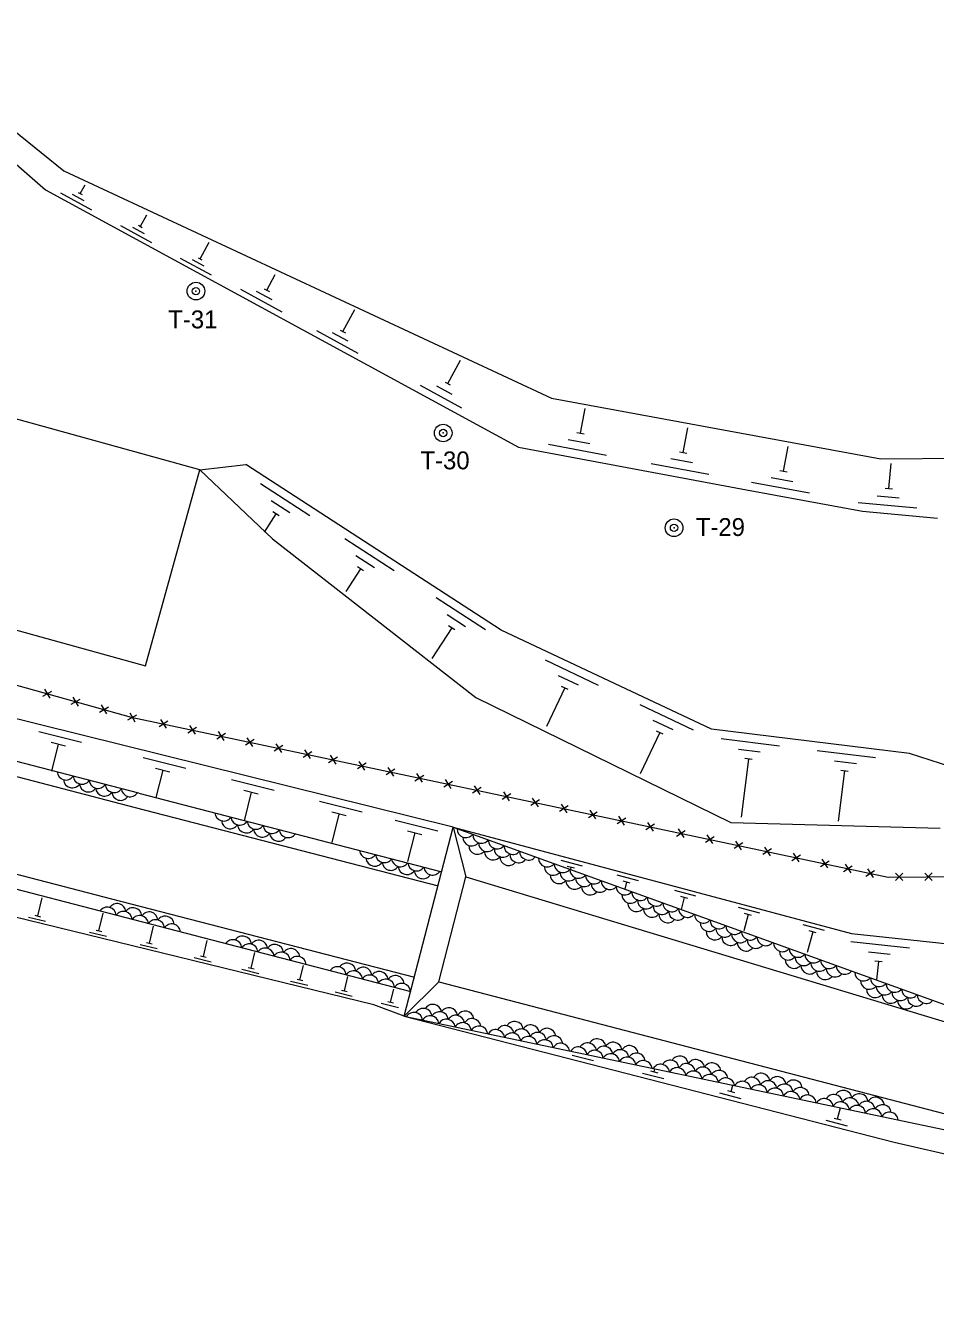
# Model space of a CAD drawing. Units: millimetres, scale not verified. Extents: x 56189 to 355068, y 31537 to 257017.
# Drawn here: x 134780 to 165695, y 32217 to 76165 of the extents above; entities that cross this region are included whole.
import ezdxf
from ezdxf.enums import TextEntityAlignment as Align

# ---------------------------------------------------------------- set-up
doc = ezdxf.new("R2010")
doc.units = ezdxf.units.MM
doc.header["$LTSCALE"] = 500
doc.header["$PDMODE"] = 32
doc.header["$PDSIZE"] = 250
doc.layers.add('0平面図-0通り芯', color=3, linetype='Continuous', lineweight=13)
doc.styles.add('MS-ゴシック-5.0-1.0', font='')
doc.styles.get('MS-ゴシック-5.0-1.0').set_extended_font_data('MS-ゴシック-5.0-1.0')

msp = doc.modelspace()

# ---------------------------------------------------------------- linework, layer by layer
at = {"layer": '0平面図-0通り芯'}
for p, q in [((96681.3, 103019.4), (136076.2, 71231)), ((132119.4, 73482.5), (135446.7, 70590.4)), ((136076.2, 71231), (152654.3, 63501.3)), ((135446.7, 70590.4), (151525.7, 61840.4)), ((140693.2, 61063.1), (124471.2, 65554.2)), ((152654.3, 63501.3), (163848.7, 61439.9)), ((151525.7, 61840.4), (159285.7, 60384.1)), ((163848.7, 61439.9), (175278.2, 61539.7)), ((140693.2, 61063.1), (142259.5, 61251.5)), ((150945, 55612.1), (142259.5, 61251.5)), ((163848.7, 61439.9), (168166.5, 61477.6)), ((138847.3, 54395.5), (140693.2, 61063.1)), ((140693.2, 61063.1), (143170.6, 58719.4)), ((159285.7, 60384.1), (163229.2, 59656.5)), ((163229.2, 59656.5), (165771.3, 59424.7)), ((122625.2, 58886.6), (138847.3, 54395.5)), ((143170.6, 58719.4), (150076, 53318.4)), ((138622.2, 50066.5), (111261.3, 57192.1)), ((122141.1, 57151.2), (138366.6, 52659.1)), ((111129.1, 56709.8), (138497.4, 49582.3)), ((158086.7, 52245.3), (150945, 55612.1)), ((110321, 53606.6), (137689.2, 46479.1)), ((150076, 53318.4), (158749.4, 49076)), ((110192.6, 53123.3), (137564.4, 45994.9)), ((149310.7, 48908.4), (133187.9, 52917.1)), ((138366.6, 52659.1), (164099.8, 47217.6)), ((164825.2, 51415.1), (158086.7, 52245.3)), ((166226.3, 50965.4), (164825.2, 51415.1)), ((138622.2, 50066.5), (148920, 47399.8)), ((138493.1, 49583.4), (148794.6, 46915.7)), ((147647.3, 42485.1), (149310.7, 48908.4)), ((149310.7, 48908.4), (149740.9, 47221.1)), ((149310.7, 48908.4), (167135, 42481.1)), ((149310.7, 48908.4), (162846.5, 45301.6)), ((158749.4, 49076), (165863.3, 48884)), ((146611, 42873.8), (127010.6, 47655.9)), ((148817.4, 43655.1), (149740.8, 47221.2)), ((149740.9, 47221.1), (167045.6, 41989.2)), ((164099.8, 47217.6), (167782.6, 47249.7)), ((137689.2, 46479.1), (147990.8, 43811.4)), ((137564.4, 45994.9), (147865.4, 43327.4)), ((162846.5, 45301.6), (169456.9, 44597.2)), ((147647.3, 42485.1), (148817.4, 43655.1)), ((148817.4, 43655.1), (166509.8, 39037.4)), ((147647.5, 42485.9), (146611, 42873.8)), ((147647.3, 42485.1), (166420.5, 38545.4)), ((147647.3, 42485.1), (164305.5, 38202.1)), ((164305.5, 38202.1), (190001.6, 32216.7))]:
    msp.add_line(p, q, dxfattribs=at)
at = {"layer": '0平面図-0通り芯', "color": 4}
for p, q in [((136628.6, 70459.6), (136793.9, 70763.3)), ((135958.2, 70482.9), (137012.2, 69909.3)), ((136359.3, 70435.4), (136754.6, 70220.3)), ((136562.8, 70495.4), (136694.5, 70423.8)), ((138673.3, 69346.9), (138888.4, 69742.2)), ((138002.9, 69370.2), (139056.9, 68796.6)), ((138404, 69322.7), (138799.2, 69107.6)), ((138607.5, 69382.7), (138739.2, 69311)), ((140701.3, 68243.3), (141011.4, 68813.1)), ((140030.9, 68266.6), (141084.9, 67693)), ((140432, 68219.1), (140827.2, 68004)), ((140635.5, 68279.1), (140767.2, 68207.4)), ((142974.4, 67177.1), (143261.2, 67704.1)), ((142080.5, 67208.1), (143485.9, 66443.3)), ((142615.3, 67144.8), (143142.3, 66858)), ((142886.6, 67224.9), (143062.2, 67129.3)), ((145559.3, 65770.4), (145966.1, 66517.9)), ((144665.4, 65801.4), (146070.8, 65036.6)), ((145200.2, 65738.1), (145727.2, 65451.3)), ((145471.5, 65818.2), (145647.1, 65722.6)), ((149123.7, 64001.4), (149553.2, 64790.5)), ((148182.1, 63944.6), (149587.4, 63179.8)), ((148740.7, 63925.2), (149267.8, 63638.4)), ((149035.9, 64049.2), (149211.6, 63953.6)), ((153640.2, 62313.5), (153797.9, 63153.9)), ((157126, 61659.3), (157283.7, 62499.7)), ((153219, 62102.6), (153956.2, 61964.2)), ((153517.3, 62336.6), (153763, 62290.5)), ((152552.2, 61937.8), (154517.9, 61568.9)), ((157003.1, 61682.4), (157248.9, 61636.3)), ((160541.3, 61021.8), (160696.4, 61862.7)), ((156038, 61283.6), (158003.7, 60914.7)), ((156704.9, 61448.4), (157442, 61310.1)), ((164124.2, 60433.4), (164201.9, 61284.9)), ((160120.8, 60809.6), (160858.4, 60673.5)), ((160418.4, 61044.5), (160664.2, 60999.2)), ((144431.6, 59501.4), (142754.1, 60590.6)), ((159454.5, 60642.8), (161421.3, 60279.9)), ((163999.7, 60444.8), (164248.7, 60422.1)), ((143752.2, 59602.8), (143123.1, 60011.2)), ((163076.6, 59956.6), (165068.3, 59774.9)), ((163724.9, 60183.6), (164471.8, 60115.5)), ((143282.4, 59567.9), (142879.4, 58947.2)), ((143387.3, 59499.9), (143177.6, 59636)), ((147307.8, 57633.9), (145630.4, 58723.1)), ((146628.4, 57735.3), (145999.4, 58143.7)), ((146158.7, 57700.4), (145658.8, 56930.6)), ((146263.5, 57632.4), (146053.8, 57768.5)), ((150407.6, 55621.3), (148730.2, 56710.4)), ((149728.2, 55722.6), (149099.2, 56131)), ((149258.5, 55687.8), (148585.5, 54651.3)), ((149363.3, 55619.7), (149153.7, 55755.8)), ((154254.2, 53737), (152445.1, 54589.8)), ((153567.3, 53745.7), (152889, 54065.5)), ((153106.6, 53647.8), (152486.1, 52331.6)), ((153219.7, 53594.5), (152993.5, 53701.1)), ((135352.2, 53364), (135659.9, 53538.2)), ((135418.9, 53604.9), (135593.2, 53297.3)), ((136316, 53097.2), (136623.6, 53271.4)), ((136382.7, 53338.1), (136556.9, 53030.4)), ((137279.7, 52830.3), (137587.4, 53004.6)), ((137346.4, 53071.3), (137520.6, 52763.6)), ((138243.5, 52563.5), (138551.1, 52737.8)), ((138310.2, 52804.5), (138484.4, 52496.8)), ((157478.2, 52217.1), (155669.2, 53069.9)), ((139311.3, 52331.6), (139607.6, 52524.5)), ((139363, 52576.2), (139555.9, 52279.9)), ((140289.7, 52124.7), (140586, 52317.6)), ((140341.4, 52369.3), (140534.3, 52073)), ((156791.4, 52225.8), (156113, 52545.6)), ((136671.7, 51793.2), (135216.1, 52155.2)), ((141268, 51917.8), (141564.4, 52110.7)), ((141319.8, 52162.4), (141512.6, 51866.1)), ((142246.4, 51710.9), (142542.7, 51903.8)), ((142298.1, 51955.5), (142491, 51659.2)), ((156330.6, 52127.9), (155668.5, 50723.3)), ((156443.7, 52074.6), (156217.6, 52181.2)), ((160406.5, 51672.3), (158421.5, 51916.9)), ((136126.2, 51671.3), (135641, 51791.9)), ((135883.6, 51731.6), (135657, 50820.3)), ((143224.8, 51504.1), (143521.1, 51696.9)), ((143276.5, 51748.7), (143469.4, 51452.3)), ((144203.1, 51297.2), (144499.5, 51490)), ((144254.9, 51541.8), (144447.7, 51245.4)), ((159751.3, 51465.9), (159007, 51557.6)), ((163671.3, 51270.1), (161686.3, 51514.7)), ((140220.5, 50910.9), (138764.8, 51272.8)), ((145074.3, 51113), (145370.6, 51305.8)), ((145126, 51357.6), (145318.9, 51061.2)), ((146052.7, 50906.1), (146349, 51098.9)), ((146104.4, 51150.7), (146297.3, 50854.3)), ((159344.3, 51228.9), (159101.6, 49259.4)), ((159468.4, 51213.6), (159220.2, 51244.2)), ((163016.1, 51063.7), (162271.7, 51155.4)), ((139675, 50788.9), (139189.7, 50909.6)), ((139432.4, 50849.3), (139202.1, 49923.3)), ((147031.1, 50699.2), (147327.4, 50892.1)), ((147082.8, 50943.8), (147275.6, 50647.5)), ((148009.4, 50492.3), (148305.7, 50685.2)), ((148061.1, 50736.9), (148254, 50440.6)), ((162609.1, 50826.7), (162398.5, 49117.5)), ((162733.1, 50811.4), (162485, 50841.9)), ((143227.8, 50163.2), (141772.1, 50525.1)), ((142682.2, 50041.2), (142197, 50161.9)), ((142439.6, 50101.6), (142198.4, 49131.1)), ((148987.8, 50285.4), (149284.1, 50478.3)), ((149039.5, 50530), (149232.4, 50233.7)), ((149966.1, 50078.5), (150262.5, 50271.4)), ((150017.9, 50323.1), (150210.7, 50026.8)), ((151021.5, 50110.9), (151214.4, 49814.6)), ((146214, 49420.7), (144758.4, 49782.7)), ((150969.8, 49866.3), (151266.1, 50059.2)), ((151948.1, 49659.4), (152244.4, 49852.3)), ((151999.9, 49904), (152192.7, 49607.7)), ((152978.2, 49697.1), (153171.1, 49400.8)), ((145668.5, 49298.8), (145183.3, 49419.4)), ((145425.9, 49359.1), (145184.6, 48388.6)), ((152926.5, 49452.5), (153222.8, 49645.4)), ((153904.9, 49245.7), (154201.2, 49438.5)), ((153956.6, 49490.2), (154149.4, 49193.9)), ((154883.2, 49038.8), (155179.5, 49231.6)), ((154935, 49283.3), (155127.8, 48987)), ((148788.5, 48780.6), (147332.8, 49142.6)), ((155861.6, 48831.9), (156157.9, 49024.7)), ((155913.3, 49076.5), (156106.2, 48780.2)), ((156903.7, 48611.5), (157200.1, 48804.4)), ((156955.5, 48856.1), (157148.3, 48559.8)), ((148242.9, 48658.7), (147757.7, 48779.3)), ((148000.3, 48719), (147759, 47748.5)), ((157882.1, 48404.6), (158178.4, 48597.5)), ((157933.8, 48649.2), (158126.7, 48352.9)), ((158860.5, 48197.7), (159156.8, 48390.6)), ((158912.2, 48442.3), (159105.1, 48146)), ((159838.9, 47990.8), (160135.2, 48183.7)), ((159890.6, 48235.4), (160083.4, 47939.1)), ((160817.2, 47784), (161113.5, 47976.8)), ((160868.9, 48028.6), (161061.8, 47732.2)), ((153708.9, 47589), (152984.1, 47782.1)), ((153430.6, 47515.7), (153189, 47580)), ((153309.8, 47547.8), (153285.3, 47455.9)), ((161795.6, 47577.1), (162091.9, 47769.9)), ((161847.3, 47821.7), (162040.2, 47525.4)), ((162579.4, 47411.3), (162875.7, 47604.2)), ((162631.1, 47655.9), (162824, 47359.6)), ((163389.7, 47495.5), (163582.6, 47199.2)), ((155605.3, 47083.6), (154880.6, 47276.7)), ((155327.1, 47010.3), (155085.5, 47074.7)), ((155206.3, 47042.5), (155143.1, 46805.3)), ((163338, 47250.9), (163634.3, 47443.8)), ((164342.8, 47344.7), (164595, 47096.9)), ((164345, 47094.7), (164592.8, 47346.9)), ((165342.8, 47353.4), (165594.9, 47105.6)), ((165345, 47103.4), (165592.8, 47355.6)), ((157564.1, 46561.7), (156839.4, 46754.8)), ((135183, 45893.6), (135333.9, 46512.2)), ((157285.9, 46488.3), (157044.3, 46552.7)), ((157165, 46520.5), (157057, 46115.2)), ((159733.4, 45983.6), (159008.7, 46176.7)), ((134864.8, 45855.4), (135447.7, 45713.2)), ((135085.8, 45917.3), (135280.1, 45869.9)), ((137262.9, 45386.2), (137409.1, 45985.5)), ((159334.4, 45942.5), (159187.6, 45391.7)), ((159455.2, 45910.3), (159213.6, 45974.7)), ((136944.8, 45348), (137527.7, 45205.8)), ((137165.8, 45409.9), (137360.1, 45362.5)), ((138983.1, 44966.5), (139124.8, 45547.3)), ((161930.1, 45398.3), (161205.4, 45591.4)), ((161531, 45357.2), (161343.1, 44651.9)), ((161651.8, 45325), (161410.3, 45389.3)), ((138664.9, 44928.3), (139247.9, 44786.1)), ((138885.9, 44990.2), (139080.2, 44942.8)), ((140818.1, 44518.8), (140948.8, 45054.6)), ((164821, 44804.6), (162832.2, 45016.5)), ((140500, 44480.6), (141082.9, 44338.4)), ((140721, 44542.5), (140915.2, 44495.1)), ((142439.9, 44123.1), (142569.6, 44654.8)), ((164169.3, 44587.4), (163423.5, 44666.9)), ((142121.8, 44084.9), (142704.7, 43942.7)), ((142342.8, 44146.8), (142537.1, 44099.4)), ((144099.3, 43718.2), (144218.4, 44206.1)), ((163890.5, 44330.5), (163641.9, 44357)), ((163766.2, 44343.7), (163699.7, 43719.8)), ((143781.2, 43680), (144364.1, 43537.8)), ((144002.2, 43741.9), (144196.5, 43694.5)), ((145610.5, 43349.5), (145729.5, 43836.8)), ((145292.4, 43311.3), (145875.3, 43169.1)), ((145513.4, 43373.2), (145707.7, 43325.8)), ((147179.6, 42966.7), (147286.3, 43403.8)), ((146861.5, 42928.5), (147444.4, 42786.3)), ((147082.5, 42990.4), (147276.8, 42943)), ((153350.9, 41165.7), (154077.2, 40979)), ((155741.5, 40551.1), (156467.8, 40364.3)), ((156019.1, 40626.8), (156261.2, 40564.6)), ((156140.1, 40595.7), (156166.2, 40697.3)), ((158757.7, 39922.7), (158814, 40141.7)), ((158359, 39878.1), (159085.4, 39691.3)), ((158636.6, 39953.8), (158878.8, 39891.6)), ((162377.9, 38991.9), (162475.9, 39373.2)), ((161979.2, 38947.3), (162705.5, 38760.5)), ((162256.8, 39023.1), (162498.9, 38960.8))]:
    msp.add_line(p, q, dxfattribs=at)
at = {"layer": '0平面図-0通り芯'}
for centre in [(140563, 67143.6), (148969.3, 62318.6), (156818, 59095)]:
    msp.add_circle(centre, 300, dxfattribs=at)
at = {"layer": '0平面図-0通り芯', "color": 4}
for centre, start, end in [((136139, 50816.5), 184.87402, 325.93163), ((136685.7, 50674.2), 184.87402, 325.93163), ((136359.5, 50552.4), 184.87402, 325.93163), ((136906.3, 50410), 184.87402, 325.93163), ((137232.5, 50531.8), 184.87402, 325.93163), ((137453, 50267.6), 184.87402, 325.93163), ((137779.2, 50389.4), 184.87402, 325.93163), ((138326, 50247), 184.87402, 325.93163), ((137999.8, 50125.2), 184.87402, 325.93163), ((141506.1, 49423), 184.95273, 326.01031), ((142053.1, 49281.3), 184.95273, 326.01031), ((141727.1, 49159.2), 184.95273, 326.01031), ((142274, 49017.5), 184.95273, 326.01031), ((142600.1, 49139.7), 184.95273, 326.01031), ((142821, 48875.9), 184.95273, 326.01031), ((143147, 48998), 184.95273, 326.01031), ((143694, 48856.4), 184.95273, 326.01031), ((149740.4, 48859.8), 179.64229, 320.69986), ((143367.9, 48734.2), 184.95273, 326.01031), ((149935.9, 48576.7), 179.64229, 320.69986), ((150271.9, 48668.1), 179.64229, 320.69986), ((150467.4, 48385), 179.64229, 320.69986), ((150803.4, 48476.5), 179.64229, 320.69986), ((146421.9, 48150), 184.95273, 326.01031), ((146968.9, 48008.3), 184.95273, 326.01031), ((150136.2, 48291.8), 179.64229, 320.69986), ((150667.7, 48100.2), 179.64229, 320.69986), ((150998.9, 48193.3), 179.64229, 320.69986), ((151194.5, 47910.2), 179.64229, 320.69986), ((151334.9, 48284.8), 179.64229, 320.69986), ((151530.4, 48001.7), 179.64229, 320.69986), ((151866.4, 48093.2), 179.64229, 320.69986), ((146642.9, 47886.2), 184.95273, 326.01031), ((147189.8, 47744.5), 184.95273, 326.01031), ((147515.9, 47866.7), 184.95273, 326.01031), ((147736.8, 47602.9), 184.95273, 326.01031), ((148062.8, 47725), 184.95273, 326.01031), ((148609.8, 47583.4), 184.95273, 326.01031), ((152511.9, 47860.4), 179.64229, 320.69986), ((152707.5, 47577.2), 179.64229, 320.69986), ((153043.4, 47668.7), 179.64229, 320.69986), ((153574.9, 47477.1), 179.64229, 320.69986), ((148283.7, 47461.2), 184.95273, 326.01031), ((152907.7, 47292.4), 179.64229, 320.69986), ((153239, 47385.6), 179.64229, 320.69986), ((153439.2, 47100.8), 179.64229, 320.69986), ((153770.5, 47193.9), 179.64229, 320.69986), ((154106.4, 47285.4), 179.64229, 320.69986), ((154637.9, 47093.8), 179.64229, 320.69986), ((153966, 46910.8), 179.64229, 320.69986), ((154302, 47002.3), 179.64229, 320.69986), ((155144.3, 46911.1), 179.64229, 320.69986), ((155339.9, 46628), 179.64229, 320.69986), ((155675.8, 46719.5), 179.64229, 320.69986), ((137553.5, 45894.4), 4.87402, 145.93163), ((137879.7, 46016.1), 4.87402, 145.93163), ((138426.5, 45873.8), 4.87402, 145.93163), ((155540.1, 46343.2), 179.64229, 320.69986), ((155871.4, 46436.4), 179.64229, 320.69986), ((156071.6, 46151.5), 179.64229, 320.69986), ((156207.3, 46527.8), 179.64229, 320.69986), ((156402.9, 46244.7), 179.64229, 320.69986), ((156738.8, 46336.2), 179.64229, 320.69986), ((157270.3, 46144.5), 179.64229, 320.69986), ((138100.3, 45752), 4.87402, 145.93163), ((138647.1, 45609.6), 4.87402, 145.93163), ((138973.3, 45731.3), 4.87402, 145.93163), ((139193.8, 45467.2), 4.87402, 145.93163), ((139520, 45589), 4.87402, 145.93163), ((156598.5, 45961.6), 179.64229, 320.69986), ((156934.4, 46053.1), 179.64229, 320.69986), ((157810.9, 45949.6), 179.64229, 320.69986), ((158342.4, 45757.9), 179.64229, 320.69986), ((139740.6, 45324.9), 4.87402, 145.93163), ((158006.5, 45666.5), 179.64229, 320.69986), ((158206.7, 45381.6), 179.64229, 320.69986), ((158538, 45474.8), 179.64229, 320.69986), ((158873.9, 45566.3), 179.64229, 320.69986), ((159069.5, 45283.2), 179.64229, 320.69986), ((159405.4, 45374.6), 179.64229, 320.69986), ((141825.5, 44788.2), 4.95271, 146.01031), ((142151.5, 44910.3), 4.95271, 146.01031), ((142372.5, 44646.5), 4.95271, 146.01031), ((142698.5, 44768.7), 4.95271, 146.01031), ((143245.4, 44627.1), 4.95271, 146.01031), ((158738.2, 45190), 179.64229, 320.69986), ((159265, 45000), 179.64229, 320.69986), ((159601, 45091.5), 179.64229, 320.69986), ((159936.9, 45183), 179.64229, 320.69986), ((160502.3, 44979.1), 179.64229, 320.69986), ((142919.4, 44504.9), 4.95271, 146.01031), ((143466.4, 44363.2), 4.95271, 146.01031), ((143792.4, 44485.4), 4.95271, 146.01031), ((144013.3, 44221.6), 4.95271, 146.01031), ((160697.8, 44696), 179.64229, 320.69986), ((160898.1, 44411.2), 179.64229, 320.69986), ((161033.8, 44787.4), 179.64229, 320.69986), ((161229.3, 44504.3), 179.64229, 320.69986), ((161565.3, 44595.8), 179.64229, 320.69986), ((162096.8, 44404.1), 179.64229, 320.69986), ((145375.1, 43869), 4.95271, 146.01031), ((145701.2, 43991.1), 4.95271, 146.01031), ((145922.1, 43727.3), 4.95271, 146.01031), ((146248.1, 43849.5), 4.95271, 146.01031), ((146795.1, 43707.8), 4.95271, 146.01031), ((161429.6, 44219.5), 179.64229, 320.69986), ((161760.9, 44312.7), 179.64229, 320.69986), ((161956.4, 44029.5), 179.64229, 320.69986), ((162292.3, 44121), 179.64229, 320.69986), ((162628.3, 44212.5), 179.64229, 320.69986), ((163260.6, 43984.5), 179.64229, 320.69986), ((146469, 43585.7), 4.95271, 146.01031), ((147016, 43444), 4.95271, 146.01031), ((147342, 43566.2), 4.95271, 146.01031), ((147562.9, 43302.4), 4.95271, 146.01031), ((163456.1, 43701.3), 179.64229, 320.69986), ((163792.1, 43792.8), 179.64229, 320.69986), ((163987.6, 43509.7), 179.64229, 320.69986), ((164323.6, 43601.2), 179.64229, 320.69986), ((163656.4, 43416.5), 179.64229, 320.69986), ((164187.9, 43224.9), 179.64229, 320.69986), ((164519.1, 43318), 179.64229, 320.69986), ((164855.1, 43409.5), 179.64229, 320.69986), ((165050.6, 43126.4), 179.64229, 320.69986), ((165386.6, 43217.8), 179.64229, 320.69986), ((148293.7, 42451.6), 7.61945, 148.67705), ((148613.7, 42588.8), 7.61945, 148.67705), ((148846.6, 42335.6), 7.61945, 148.67705), ((149161.7, 42473.8), 7.61945, 148.67705), ((149714.7, 42357.7), 7.61945, 148.67705), ((164714.7, 43034.9), 179.64229, 320.69986), ((147973.7, 42314.4), 7.61945, 148.67705), ((148526.6, 42198.3), 7.61945, 148.67705), ((149079.6, 42082.3), 7.61945, 148.67705), ((149399.6, 42219.5), 7.61945, 148.67705), ((149632.5, 41966.3), 7.61945, 148.67705), ((149952.5, 42103.5), 7.61945, 148.67705), ((151396.2, 42004.9), 7.61945, 148.67705), ((150185.5, 41850.2), 7.61945, 148.67705), ((150756.2, 41730.5), 7.61945, 148.67705), ((151076.2, 41867.7), 7.61945, 148.67705), ((151309.2, 41614.4), 7.61945, 148.67705), ((151629.2, 41751.6), 7.61945, 148.67705), ((151862.1, 41498.4), 7.61945, 148.67705), ((151944.3, 41889.8), 7.61945, 148.67705), ((152182.1, 41635.6), 7.61945, 148.67705), ((152497.2, 41773.8), 7.61945, 148.67705), ((152735.1, 41519.5), 7.61945, 148.67705), ((152415.1, 41382.3), 7.61945, 148.67705), ((152968, 41266.3), 7.61945, 148.67705), ((153562.4, 41141.6), 7.61945, 148.67705), ((153882.4, 41278.8), 7.61945, 148.67705), ((154115.4, 41025.5), 7.61945, 148.67705), ((154202.4, 41416), 7.61945, 148.67705), ((154435.4, 41162.7), 7.61945, 148.67705), ((154750.5, 41301), 7.61945, 148.67705), ((154988.3, 41046.7), 7.61945, 148.67705), ((155303.4, 41184.9), 7.61945, 148.67705), ((154668.3, 40909.5), 7.61945, 148.67705), ((155221.3, 40793.4), 7.61945, 148.67705), ((155541.3, 40930.7), 7.61945, 148.67705), ((155774.2, 40677.4), 7.61945, 148.67705), ((156688.6, 40689.9), 7.61945, 148.67705), ((157008.6, 40827.1), 7.61945, 148.67705), ((157241.6, 40573.8), 7.61945, 148.67705), ((157556.7, 40712.1), 7.61945, 148.67705), ((158109.6, 40596), 7.61945, 148.67705), ((156368.6, 40552.7), 7.61945, 148.67705), ((156921.5, 40436.6), 7.61945, 148.67705), ((157474.5, 40320.6), 7.61945, 148.67705), ((157794.5, 40457.8), 7.61945, 148.67705), ((158027.5, 40204.6), 7.61945, 148.67705), ((158347.5, 40341.8), 7.61945, 148.67705), ((159780.7, 40245.3), 7.61945, 148.67705), ((158580.4, 40088.5), 7.61945, 148.67705), ((159140.7, 39970.9), 7.61945, 148.67705), ((159460.7, 40108.1), 7.61945, 148.67705), ((159693.7, 39854.9), 7.61945, 148.67705), ((160013.7, 39992.1), 7.61945, 148.67705), ((160246.6, 39738.9), 7.61945, 148.67705), ((160328.8, 40130.3), 7.61945, 148.67705), ((160566.6, 39876.1), 7.61945, 148.67705), ((160881.7, 40014.3), 7.61945, 148.67705), ((161119.6, 39760), 7.61945, 148.67705), ((160799.6, 39622.8), 7.61945, 148.67705), ((161352.5, 39506.8), 7.61945, 148.67705), ((161929.2, 39385.8), 7.61945, 148.67705), ((162249.2, 39523), 7.61945, 148.67705), ((162482.1, 39269.7), 7.61945, 148.67705), ((162569.2, 39660.2), 7.61945, 148.67705), ((162802.1, 39406.9), 7.61945, 148.67705), ((163117.2, 39545.2), 7.61945, 148.67705), ((163355.1, 39290.9), 7.61945, 148.67705), ((163670.2, 39429.1), 7.61945, 148.67705), ((163035.1, 39153.7), 7.61945, 148.67705), ((163588, 39037.7), 7.61945, 148.67705), ((163908, 39174.8), 7.61945, 148.67705), ((164141, 38921.6), 7.61945, 148.67705)]:
    msp.add_arc(centre, 300, start, end, dxfattribs=at)
at = {"layer": '0平面図-0通り芯', "color": 7}
for p in [(140563, 67143.6), (148969.3, 62318.6), (156818, 59095)]:
    msp.add_point(p, dxfattribs=at)

# ---------------------------------------------------------------- texts
at = {"layer": '0平面図-0通り芯', "color": 4, "style": 'MS-ゴシック-5.0-1.0'}
for s, p in [('T-31', (139623, 65695.8)), ('T-30', (148196.4, 60901.1)), ('T-29', (157559, 58634))]:
    msp.add_text(s, height=607.6, dxfattribs=at).set_placement(p, align=Align.BOTTOM_LEFT)

doc.saveas('drawing.dxf')
